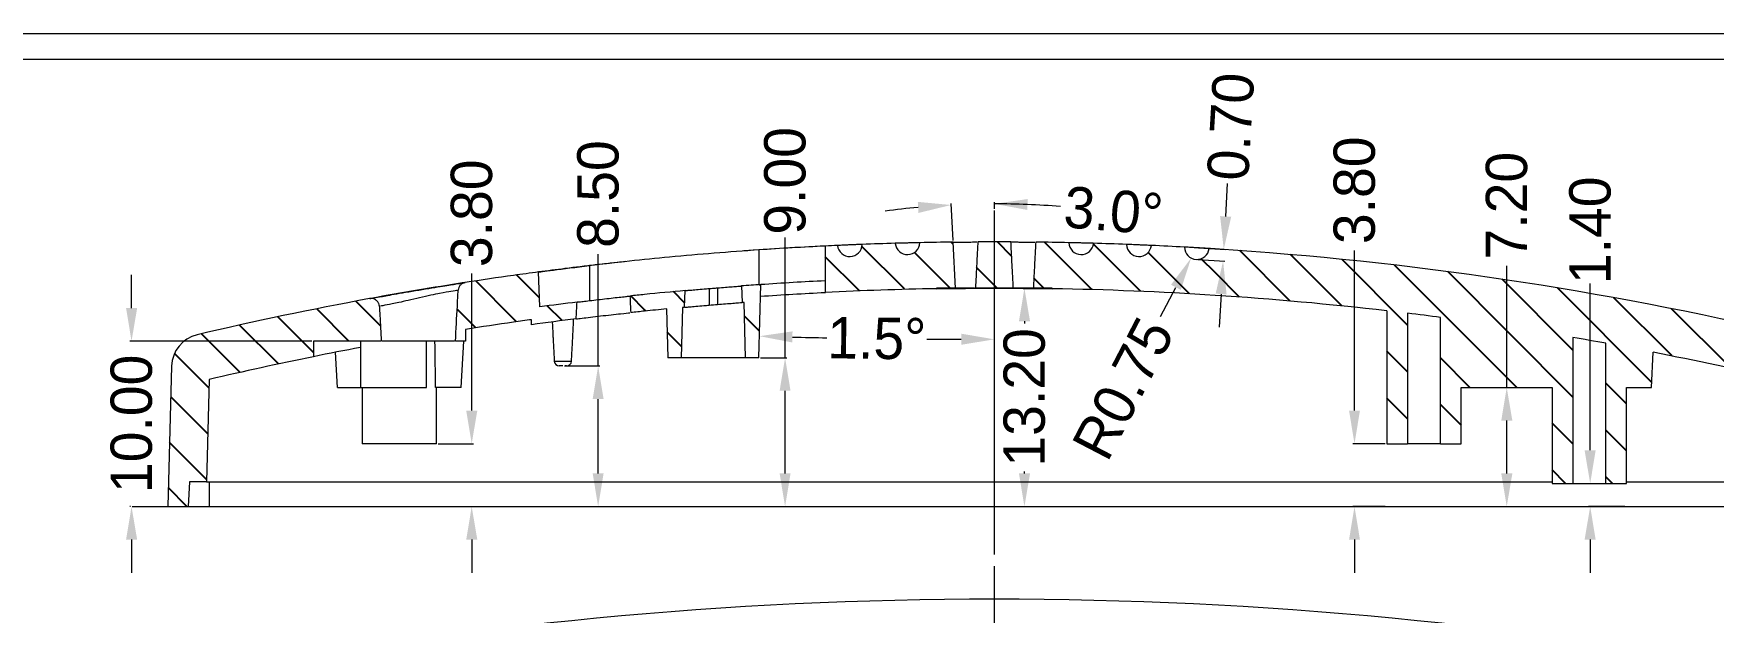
# Model space of a CAD drawing. Header units: millimetres. Extents: x -644 to 177, y 608 to 849.
# Drawn here: x 23 to 124.6, y 812.3 to 847.3 of the extents above; entities that cross this region are included whole.
import ezdxf
from ezdxf.lldxf.tags import DXFTag

# ---------------------------------------------------------------- set-up
doc = ezdxf.new("R2010")
doc.units = ezdxf.units.MM
doc.layers.get('0').update_dxf_attribs({"linetype": 'CONTINUOUS'})
doc.layers.get('Defpoints').update_dxf_attribs({"linetype": 'CONTINUOUS'})
doc.layers.add('10', color=7, linetype='CONTINUOUS', true_color=0xffffff)
doc.layers.add('30', color=7, linetype='CONTINUOUS', true_color=0xffffff)
tags = doc.linetypes.add('PHANTOM', pattern=[50.5, 18, -6.5, 6.5, -6.5, 6.5, -6.5]).pattern_tags.tags
tags[14:15] = [DXFTag(74, 4), DXFTag(75, 0), DXFTag(340, '0'), DXFTag(46, 0.0), DXFTag(50, 0.0), DXFTag(44, 0.0), DXFTag(45, 0.0)]
tags[12:13] = [DXFTag(74, 4), DXFTag(75, 0), DXFTag(340, '0'), DXFTag(46, 0.0), DXFTag(50, 0.0), DXFTag(44, 0.0), DXFTag(45, 0.0)]
tags[10:11] = [DXFTag(74, 4), DXFTag(75, 0), DXFTag(340, '0'), DXFTag(46, 0.0), DXFTag(50, 0.0), DXFTag(44, 0.0), DXFTag(45, 0.0)]
tags[8:9] = [DXFTag(74, 4), DXFTag(75, 0), DXFTag(340, '0'), DXFTag(46, 0.0), DXFTag(50, 0.0), DXFTag(44, 0.0), DXFTag(45, 0.0)]
tags[6:7] = [DXFTag(74, 4), DXFTag(75, 0), DXFTag(340, '0'), DXFTag(46, 0.0), DXFTag(50, 0.0), DXFTag(44, 0.0), DXFTag(45, 0.0)]
tags[4:5] = [DXFTag(74, 4), DXFTag(75, 0), DXFTag(340, '0'), DXFTag(46, 0.0), DXFTag(50, 0.0), DXFTag(44, 0.0), DXFTag(45, 0.0)]
doc.dimstyles.new('2', dxfattribs={"dimtxt": 2.5, "dimasz": 2, "dimexe": 0.1, "dimexo": 0.1, "dimgap": 0.1, "dimtad": 0, "dimzin": 0, "dimdsep": 46, "dimtxsty": 'Standard', "dimcen": 0, "dimclrd": 4, "dimclre": 4, "dimclrt": 3, "dimadec": 1, "dimazin": 0, "dimtfac": 1, "dimtofl": 0, "dimtmove": 0, "dimatfit": 3, "dimfxl": 0, "dimtolj": 1, "dimtzin": 0, "dimlwd": 9, "dimlwe": 9, "dimarcsym": 0})

# ---------------------------------------------------------------- blocks, each defined once
blk = doc.blocks.new('HATCH3')
at = {"color": 200, "linetype": 'Continuous'}
for p, q in [((263.01, 362.71), (264.13, 363.83)), ((264.65, 361.52), (266.89, 363.76)), ((267.4, 361.45), (269.65, 363.69)), ((270.16, 361.37), (272.26, 363.47)), ((271.12, 359.5), (273.45, 361.84)), ((271.63, 357.18), (273.98, 359.53)), ((272.33, 355.06), (274.48, 357.21)), ((273.01, 352.91), (274.96, 354.86)), ((273.93, 351.01), (275.42, 352.5)), ((273.82, 345.24), (274.94, 346.36)), ((274.36, 342.95), (276.65, 345.24)), ((274.18, 342.77), (274.36, 342.95)), ((275.62, 341.38), (277.01, 342.77)), ((274.25, 340.01), (275.14, 340.91)), ((274.91, 335.03), (275.74, 335.85)), ((274.83, 334.94), (274.91, 335.03)), ((272.68, 332.79), (273.54, 333.65)), ((275.31, 332.6), (276, 333.28)), ((273.61, 328.07), (274.52, 328.98)), ((276.37, 328), (276.42, 328.05)), ((276.05, 322.03), (278.11, 324.09)), ((276.16, 319.3), (278.73, 321.88)), ((276.21, 316.53), (278.37, 318.69)), ((278.86, 316.36), (278.99, 316.48)), ((276.21, 313.7), (277.45, 314.94)), ((278.15, 312.82), (279.01, 313.67)), ((276.19, 310.86), (276.81, 311.48)), ((276.12, 307.96), (278.98, 310.82)), ((276.02, 305.03), (278.86, 307.87)), ((275.87, 302.06), (278.37, 304.56)), ((277.15, 300.51), (277.99, 301.35)), ((275.67, 299.03), (277.15, 300.51)), ((275.43, 295.96), (278.48, 299.01)), ((275.14, 292.84), (278.24, 295.94)), ((273.98, 288.86), (277.95, 292.83)), ((268.32, 288.86), (269.57, 290.11)), ((270.21, 282.26), (277.61, 289.66)), ((271.15, 288.86), (272.4, 290.11)), ((267.9, 285.61), (269.15, 286.86)), ((270.21, 285.09), (271.98, 286.86)), ((269.63, 278.86), (277.21, 286.43)), ((272.46, 278.86), (276.75, 283.14)), ((264.41, 279.3), (265.22, 280.11)), ((266.8, 278.86), (268.05, 280.11)), ((270.52, 274.1), (276.22, 279.79)), ((264.41, 276.47), (264.8, 276.86)), ((266.38, 275.61), (267.63, 276.86)), ((269.21, 275.61), (270.46, 276.86)), ((272.11, 272.85), (275.63, 276.38)), ((271.35, 269.27), (274.97, 272.89)), ((268.92, 264.02), (274.23, 269.32)), ((266.11, 264.03), (268.38, 266.3)), ((271.86, 264.13), (273.4, 265.67))]:
    blk.add_line(p, q, dxfattribs=at)
blk = doc.blocks.new('*D154')
at = {"color": 4, "lineweight": 9}
for p, q in [((28.91, 830.74), (28.91, 832.74)), ((39.81, 828.74), (28.81, 828.74)), ((28.85, 818.74), (28.81, 818.74)), ((28.91, 816.74), (28.91, 814.74))]:
    blk.add_line(p, q, dxfattribs=at)
for points in [[(28.58, 830.74), (29.25, 830.74), (28.91, 828.74)], [(28.58, 816.74), (29.25, 816.74), (28.91, 818.74)]]:
    blk.add_solid(points, dxfattribs=at)
at = {"layer": 'Defpoints', "color": 0, "lineweight": 9}
for p in [(28.91, 828.74), (39.91, 828.74), (28.95, 818.74)]:
    blk.add_point(p, dxfattribs=at)
at = {"color": 3, "lineweight": 9, "insert": (28.91, 823.74), "char_height": 2.5, "attachment_point": 5, "rotation": 90}
blk.add_mtext('\\A1;10.00', dxfattribs=at)
blk = doc.blocks.new('*D155')
at = {"color": 4, "lineweight": 9}
for p, q in [((49.49, 824.54), (49.49, 832.83)), ((47.46, 822.54), (49.59, 822.54)), ((47.46, 818.74), (49.59, 818.74)), ((49.49, 816.74), (49.49, 814.74))]:
    blk.add_line(p, q, dxfattribs=at)
for points in [[(49.16, 824.54), (49.83, 824.54), (49.49, 822.54)], [(49.16, 816.74), (49.83, 816.74), (49.49, 818.74)]]:
    blk.add_solid(points, dxfattribs=at)
at = {"layer": 'Defpoints', "color": 0, "lineweight": 9}
for p in [(47.36, 822.54), (49.49, 822.54), (47.36, 818.74)]:
    blk.add_point(p, dxfattribs=at)
at = {"color": 3, "lineweight": 9, "insert": (49.49, 836.47), "char_height": 2.5, "attachment_point": 5, "rotation": 90}
blk.add_mtext('\\A1;3.80', dxfattribs=at)
blk = doc.blocks.new('*D156')
at = {"color": 4, "lineweight": 9}
for p, q in [((57.14, 827.24), (57.14, 833.99)), ((55.11, 827.24), (57.24, 827.24)), ((57.14, 820.74), (57.14, 825.24)), ((55.11, 818.74), (57.24, 818.74))]:
    blk.add_line(p, q, dxfattribs=at)
for points in [[(56.81, 825.24), (57.47, 825.24), (57.14, 827.24)], [(56.81, 820.74), (57.47, 820.74), (57.14, 818.74)]]:
    blk.add_solid(points, dxfattribs=at)
at = {"layer": 'Defpoints', "color": 0, "lineweight": 9}
for p in [(55.01, 827.24), (55.01, 818.74), (57.14, 818.74)]:
    blk.add_point(p, dxfattribs=at)
at = {"color": 3, "lineweight": 9, "insert": (57.14, 837.63), "char_height": 2.5, "attachment_point": 5, "rotation": 90}
blk.add_mtext('\\A1;8.50', dxfattribs=at)
blk = doc.blocks.new('*D158')
at = {"color": 4, "lineweight": 9}
for p, q in [((68.45, 827.74), (68.45, 835)), ((66.96, 827.74), (68.55, 827.74)), ((68.45, 820.74), (68.45, 825.74)), ((66.73, 818.74), (68.55, 818.74))]:
    blk.add_line(p, q, dxfattribs=at)
for points in [[(68.12, 825.74), (68.78, 825.74), (68.45, 827.74)], [(68.12, 820.74), (68.78, 820.74), (68.45, 818.74)]]:
    blk.add_solid(points, dxfattribs=at)
at = {"layer": 'Defpoints', "color": 0, "lineweight": 9}
for p in [(66.86, 827.74), (68.45, 827.74), (66.63, 818.74)]:
    blk.add_point(p, dxfattribs=at)
at = {"color": 3, "lineweight": 9, "insert": (68.45, 838.43), "char_height": 2.5, "attachment_point": 5, "rotation": 90}
blk.add_mtext('\\A1;9.00', dxfattribs=at)
blk = doc.blocks.new('*D159')
at = {"color": 4, "lineweight": 9}
for start, end in [(268.711, 268.9317), (269.5683, 269.789)]:
    blk.add_arc((81.11, 1371.92), 543.07, start, end, dxfattribs=at)
for points in [[(68.89, 828.66), (68.9, 829.33), (66.9, 829.04)], [(79.11, 829.19), (79.11, 828.52), (81.11, 828.85)]]:
    blk.add_solid(points, dxfattribs=at)
at = {"layer": 'Defpoints', "color": 0, "lineweight": 9}
for p in [(81.11, 836.64), (66.98, 832.16), (71.63, 828.94), (66.86, 827.74), (81.11, 815.84)]:
    blk.add_point(p, dxfattribs=at)
at = {"color": 3, "lineweight": 9, "insert": (74, 828.9), "char_height": 2.5, "attachment_point": 5, "rotation": 359.25}
blk.add_mtext('\\A1;1.5°', dxfattribs=at)
blk = doc.blocks.new('*D160')
at = {"color": 4, "lineweight": 9}
for p, q in [((81.21, 831.94), (83.03, 831.94)), ((82.93, 829.94), (82.93, 829.81)), ((82.93, 820.74), (82.93, 820.86)), ((81.21, 818.74), (83.03, 818.74))]:
    blk.add_line(p, q, dxfattribs=at)
for points in [[(82.6, 829.94), (83.27, 829.94), (82.93, 831.94)], [(82.6, 820.74), (83.27, 820.74), (82.93, 818.74)]]:
    blk.add_solid(points, dxfattribs=at)
at = {"layer": 'Defpoints', "color": 0, "lineweight": 9}
for p in [(81.11, 831.94), (82.93, 831.94), (81.11, 818.74)]:
    blk.add_point(p, dxfattribs=at)
at = {"color": 3, "lineweight": 9, "insert": (82.93, 825.34), "char_height": 2.5, "attachment_point": 5, "rotation": 90}
blk.add_mtext('\\A1;13.20', dxfattribs=at)
blk = doc.blocks.new('*D161')
at = {"color": 4, "lineweight": 9}
for p, q in [((95.11, 836.28), (95.22, 838.28)), ((93.46, 834.38), (95.09, 834.28)), ((93.42, 833.68), (95.05, 833.58)), ((94.83, 831.59), (94.71, 829.59))]:
    blk.add_line(p, q, dxfattribs=at)
for points in [[(94.77, 836.3), (95.44, 836.26), (94.99, 834.29)], [(94.5, 831.61), (95.16, 831.57), (94.95, 833.59)]]:
    blk.add_solid(points, dxfattribs=at)
at = {"layer": 'Defpoints', "color": 0, "lineweight": 9}
for p in [(93.36, 834.38), (93.32, 833.68), (94.99, 834.29)]:
    blk.add_point(p, dxfattribs=at)
at = {"color": 3, "lineweight": 9, "insert": (95.42, 841.71), "char_height": 2.5, "attachment_point": 5, "rotation": 86.6543}
blk.add_mtext('\\A1;0.70', dxfattribs=at)
blk = doc.blocks.new('*D162')
at = {"color": 4, "lineweight": 9}
blk.add_line((91.17, 830.22), (92.09, 831.99), dxfattribs=at)
blk.add_solid([(91.8, 832.15), (92.39, 831.84), (93.02, 833.77)], dxfattribs=at)
at = {"layer": 'Defpoints', "color": 0, "lineweight": 9}
for p in [(93.36, 834.43), (93.02, 833.77)]:
    blk.add_point(p, dxfattribs=at)
at = {"color": 3, "lineweight": 9, "insert": (88.91, 825.88), "char_height": 2.5, "attachment_point": 5, "rotation": 62.5}
blk.add_mtext('\\A1;R0.75', dxfattribs=at)
blk = doc.blocks.new('*D163')
at = {"color": 4, "lineweight": 9}
for p, q in [((102.9, 824.54), (102.9, 834.22)), ((104.76, 822.54), (102.8, 822.54)), ((104.76, 818.74), (102.8, 818.74)), ((102.9, 816.74), (102.9, 814.74))]:
    blk.add_line(p, q, dxfattribs=at)
for points in [[(102.57, 824.54), (103.23, 824.54), (102.9, 822.54)], [(102.57, 816.74), (103.23, 816.74), (102.9, 818.74)]]:
    blk.add_solid(points, dxfattribs=at)
at = {"layer": 'Defpoints', "color": 0, "lineweight": 9}
for p in [(102.9, 822.54), (104.86, 822.54), (104.86, 818.74)]:
    blk.add_point(p, dxfattribs=at)
at = {"color": 3, "lineweight": 9, "insert": (102.9, 837.86), "char_height": 2.5, "attachment_point": 5, "rotation": 90}
blk.add_mtext('\\A1;3.80', dxfattribs=at)
blk = doc.blocks.new('*D164')
at = {"color": 4, "lineweight": 9}
for p, q in [((112.11, 825.94), (112.11, 833.29)), ((112.11, 820.74), (112.11, 823.94))]:
    blk.add_line(p, q, dxfattribs=at)
for points in [[(111.78, 823.94), (112.45, 823.94), (112.11, 825.94)], [(111.78, 820.74), (112.45, 820.74), (112.11, 818.74)]]:
    blk.add_solid(points, dxfattribs=at)
at = {"layer": 'Defpoints', "color": 0, "lineweight": 9}
for p in [(112.11, 825.94), (112.11, 825.94), (112.11, 818.74)]:
    blk.add_point(p, dxfattribs=at)
at = {"color": 3, "lineweight": 9, "insert": (112.11, 836.93), "char_height": 2.5, "attachment_point": 5, "rotation": 90}
blk.add_mtext('\\A1;7.20', dxfattribs=at)
blk = doc.blocks.new('*D114')
at = {"color": 4, "lineweight": 9}
for p, q in [((117.16, 822.14), (117.16, 832.22)), ((119.26, 818.74), (117.06, 818.74)), ((117.16, 816.74), (117.16, 814.74))]:
    blk.add_line(p, q, dxfattribs=at)
for points in [[(116.82, 822.14), (117.49, 822.14), (117.16, 820.14)], [(116.82, 816.74), (117.49, 816.74), (117.16, 818.74)]]:
    blk.add_solid(points, dxfattribs=at)
at = {"layer": 'Defpoints', "color": 0, "lineweight": 9}
for p in [(117.16, 820.14), (117.16, 820.14), (119.36, 818.74)]:
    blk.add_point(p, dxfattribs=at)
at = {"color": 3, "lineweight": 9, "insert": (117.16, 835.44), "char_height": 2.5, "attachment_point": 5, "rotation": 90}
blk.add_mtext('\\A1;1.40', dxfattribs=at)
blk = doc.blocks.new('*D222')
at = {"color": 4, "lineweight": 9}
for p, q in [((78.61, 834.82), (78.49, 837.07)), ((81.11, 836.74), (81.11, 837.14))]:
    blk.add_line(p, q, dxfattribs=at)
for start, end in [(95.2911, 97.5822), (85.4168, 90), (85.4178, 87.7089)]:
    blk.add_arc((81.11, 787.02), 50.02, start, end, dxfattribs=at)
for points in [[(76.48, 837.16), (76.52, 836.49), (78.49, 836.97)], [(83.11, 836.67), (83.12, 837.33), (81.11, 837.04)]]:
    blk.add_solid(points, dxfattribs=at)
at = {"layer": 'Defpoints', "color": 0, "lineweight": 9}
for p in [(79.37, 837.01), (81.11, 836.64), (78.61, 834.72), (78.76, 831.94), (81.11, 815.84)]:
    blk.add_point(p, dxfattribs=at)
at = {"color": 3, "lineweight": 9, "insert": (88.32, 836.62), "char_height": 2.5, "attachment_point": 5, "rotation": 355.4168}
blk.add_mtext('\\A1;3.0°', dxfattribs=at)

msp = doc.modelspace()

# ---------------------------------------------------------------- linework, layer by layer
at = {"color": 7, "linetype": 'Continuous', "lineweight": 9}
for p, q in [((-147.599, 847.331), (176.802, 847.331)), ((-146.054, 845.786), (175.257, 845.786))]:
    msp.add_line(p, q, dxfattribs=at)
at = {"lineweight": 9}
for p, q in [((70.887, 831.686), (70.888, 834.49)), ((78.758, 831.939), (78.613, 834.724))]:
    msp.add_line(p, q, dxfattribs=at)
at = {"layer": '10', "color": 7, "linetype": 'Continuous', "lineweight": 9}
for p, q in [((71.617, 834.524), (71.617, 834.524)), ((75.116, 834.653), (75.116, 834.653)), ((87.109, 834.653), (87.109, 834.653)), ((90.608, 834.524), (90.608, 834.524)), ((66.863, 834.255), (66.863, 832.15)), ((94.106, 834.336), (94.106, 834.336)), ((53.613, 830.812), (53.539, 832.921)), ((56.613, 833.305), (56.613, 831.19)), ((62.363, 830.787), (62.415, 831.796)), ((63.863, 831.922), (63.863, 830.918)), ((64.363, 831.963), (64.363, 830.96)), ((65.81, 832.075), (65.863, 831.076)), ((66.863, 827.739), (66.978, 832.158)), ((77.613, 831.909), (77.613, 831.939)), ((78.758, 831.939), (77.613, 831.939)), ((82.259, 831.939), (79.966, 831.939)), ((84.613, 831.939), (83.467, 831.939)), ((84.613, 831.939), (84.613, 831.909)), ((61.285, 830.686), (61.363, 827.739)), ((62.242, 830.776), (62.163, 827.739)), ((66.063, 827.739), (65.975, 831.084)), ((104.863, 830.573), (104.863, 822.539)), ((106.113, 830.425), (106.113, 822.539)), ((49.113, 829.453), (49.113, 828.739)), ((53.113, 829.735), (53.113, 830.038)), ((108.113, 822.539), (108.113, 830.172)), ((39.913, 828.739), (39.913, 827.801)), ((44.015, 828.739), (39.913, 828.739)), ((42.763, 828.739), (42.763, 825.939)), ((46.763, 825.939), (46.763, 828.739)), ((49.113, 828.739), (48.51, 828.739)), ((48.863, 825.939), (49.009, 828.739)), ((116.113, 828.961), (116.113, 820.139)), ((118.113, 820.139), (118.113, 828.608)), ((41.361, 825.939), (41.25, 828.068)), ((41.364, 825.939), (41.252, 828.068)), ((62.163, 827.739), (61.363, 827.739)), ((66.063, 827.739), (62.163, 827.739)), ((66.863, 827.739), (66.063, 827.739)), ((120.863, 825.939), (120.974, 828.068)), ((120.864, 825.939), (120.975, 828.068)), ((31.335, 827.229), (31.113, 818.739)), ((33.614, 826.421), (33.453, 820.239)), ((41.361, 825.939), (41.364, 825.939)), ((41.364, 825.939), (42.762, 825.939)), ((42.763, 825.939), (46.763, 825.939)), ((42.863, 825.939), (42.863, 822.539)), ((48.863, 825.939), (47.306, 825.939)), ((47.363, 822.539), (47.363, 825.939)), ((109.363, 822.539), (109.363, 825.939)), ((109.363, 825.939), (114.863, 825.939)), ((114.863, 825.939), (114.863, 820.139)), ((119.363, 820.139), (119.363, 825.939)), ((119.363, 825.939), (120.863, 825.939)), ((120.864, 825.939), (120.863, 825.939)), ((47.363, 822.539), (42.863, 822.539)), ((104.863, 822.539), (106.113, 822.539)), ((107.113, 822.539), (106.113, 822.539)), ((108.113, 822.539), (107.113, 822.539)), ((108.113, 822.539), (109.363, 822.539)), ((32.413, 820.239), (32.334, 818.739)), ((33.453, 820.239), (32.413, 820.239)), ((33.453, 820.239), (114.862, 820.239)), ((33.612, 820.239), (33.612, 818.739)), ((119.361, 820.239), (128.772, 820.239)), ((114.863, 820.139), (116.113, 820.139)), ((116.113, 820.139), (118.113, 820.139)), ((118.113, 820.139), (119.363, 820.139)), ((31.113, 818.739), (32.334, 818.739)), ((33.612, 818.739), (128.613, 818.739))]:
    msp.add_line(p, q, dxfattribs=at)
for centre, radius, start, end in [((81.113, 624.739), 210, 92.7908, 94.13826), ((81.113, 624.739), 210, 92.59159, 92.7911), ((72.363, 834.606), 0.75, 186.31207, 358.46282), ((81.113, 624.739), 210, 91.63635, 92.1833), ((75.863, 834.723), 0.75, 185.35683, 357.50758), ((81.113, 624.739), 210, 90.68211, 91.22805), ((81.113, 624.739), 210, 89.72716, 90.27284), ((81.113, 624.739), 210, 88.77195, 89.31789), ((86.363, 834.723), 0.75, 182.49242, 354.64317), ((81.113, 624.739), 210, 87.8167, 88.36365), ((89.863, 834.606), 0.75, 181.53718, 353.68793), ((81.113, 624.739), 210, 86.86079, 87.40841), ((93.363, 834.431), 0.75, 180.58127, 352.73202), ((81.113, 624.739), 210, 96.10489, 97.10128), ((81.113, 624.739), 210, 86.35519, 86.4525), ((81.113, 624.739), 210, 76.72038, 86.35519), ((81.113, 624.739), 210, 97.96138, 98.76983), ((81.113, 624.739), 210, 97.5449, 97.96138), ((81.113, 624.739), 210, 97.10626, 97.54449), ((81.113, 624.739), 207.9, 92.81921, 93.89832), ((81.113, 624.739), 210, 98.78447, 100.34939), ((81.113, 624.739), 207.9, 95.84254, 96.08881), ((81.113, 624.739), 207.9, 95.15974, 95.84254), ((81.113, 624.739), 207.9, 93.89832, 94.22102), ((81.113, 624.739), 207.2, 90.96788, 92.82884), ((81.113, 624.739), 207.2, 86.30587, 89.03212), ((81.113, 624.739), 207.2, 83.41809, 86.30587), ((81.113, 624.739), 210, 100.36908, 103.27962), ((81.113, 624.739), 207.9, 96.97541, 97.60108), ((81.113, 624.739), 206.9, 95.87087, 96.10374), ((81.113, 624.739), 206.9, 95.49908, 95.87087), ((81.113, 624.739), 206.9, 95.19945, 95.23297), ((81.113, 624.739), 206.9, 94.19573, 94.22692), ((81.113, 624.739), 207.2, 82.51256, 83.07001), ((81.113, 624.739), 207.2, 98.06968, 98.88433), ((81.113, 624.739), 207.2, 97.76643, 98.06968), ((81.113, 624.739), 206.9, 97.02413, 97.77776), ((33.334, 827.177), 2, 103.27962, 178.5), ((81.113, 624.739), 207.2, 100.66621, 101.46923), ((81.113, 624.739), 207.2, 79.71344, 80.27503), ((81.113, 624.739), 207.2, 101.46923, 103.25219), ((81.113, 624.739), 207.2, 76.74781, 78.90815), ((81.113, 560.638), 252.5, 79.04705, 100.95295)]:
    msp.add_arc(centre, radius, start, end, dxfattribs=at)
at = {"layer": '10', "color": 7, "linetype": 'Continuous', "lineweight": 9, "extrusion": (0, 0, -1)}
for start, end in [(86.08339, 87.17123), (89.03212, 90), (90, 90.96788)]:
    msp.add_arc((-81.113, 624.739), 207.2, start, end, dxfattribs=at)
at = {"layer": '10', "color": 7, "linetype": 'Continuous', "lineweight": 9}
for centre, major_axis, ratio, start_param, end_param in [((45.113, 816.398), (0, 42.933), 0.0524078, 4.9364821, 5.0039603), ((54.787, 827.539), (0, -0.3), 0.9999996, 4.7675004, 6.2831857), ((55.23, 827.539), (0, -0.3), 0.9999993, 0.0000087, 1.5123059)]:
    msp.add_ellipse(centre, major_axis=major_axis, ratio=ratio, start_param=start_param, end_param=end_param, dxfattribs=at)
for points, degree in [([(70.887, 834.49), (69.545, 834.424), (68.203, 834.346), (66.863, 834.255)], 3), ([(59.061, 831.466), (59.078, 831.132), (59.096, 830.799), (59.113, 830.466)], 3), ([(43.931, 830.849), (43.924, 830.847), (43.919, 830.846), (43.914, 830.845)], 3), ([(55.811, 830.086), (55.829, 830.424), (55.847, 830.762), (55.864, 831.1)], 3), ([(63.863, 830.918), (64.029, 830.932), (64.196, 830.946), (64.363, 830.96)], 3), ([(54.362, 829.903), (54.487, 827.523)], 1), ([(55.529, 827.523), (55.663, 830.083)], 1)]:
    msp.add_open_spline(points, degree=degree, dxfattribs=at)
for points, knots in [([(73.112, 834.586), (73.112, 834.586), (73.106, 834.586), (73.073, 834.585), (73.039, 834.583), (72.949, 834.58), (72.891, 834.578), (72.759, 834.572), (72.684, 834.569), (72.525, 834.563), (72.44, 834.56), (72.273, 834.553), (72.188, 834.549), (72.031, 834.542), (71.956, 834.539), (71.827, 834.533), (71.77, 834.531), (71.683, 834.527), (71.651, 834.525), (71.623, 834.524), (71.617, 834.524), (71.617, 834.524)], [0, 0, 0, 0, 0.0743588, 0.0743588, 0.1817559, 0.1817559, 0.2891478, 0.2891478, 0.3965284, 0.3965284, 0.5038963, 0.5038963, 0.6112559, 0.6112559, 0.7186153, 0.7186153, 0.8259829, 0.8259829, 0.9333631, 0.9333631, 1, 1, 1, 1]), ([(76.612, 834.69), (76.612, 834.69), (76.605, 834.69), (76.572, 834.69), (76.539, 834.689), (76.449, 834.687), (76.391, 834.686), (76.259, 834.683), (76.183, 834.681), (76.024, 834.677), (75.939, 834.675), (75.772, 834.671), (75.687, 834.669), (75.53, 834.664), (75.455, 834.662), (75.325, 834.659), (75.269, 834.657), (75.182, 834.655), (75.15, 834.654), (75.121, 834.653), (75.116, 834.653), (75.116, 834.653)], [0, 0, 0, 0, 0.0743441, 0.0743441, 0.181743, 0.181743, 0.2891366, 0.2891366, 0.3965189, 0.3965189, 0.5038885, 0.5038885, 0.6112497, 0.6112497, 0.7186109, 0.7186109, 0.8259801, 0.8259801, 0.933362, 0.933362, 1, 1, 1, 1]), ([(78.627, 834.724), (78.635, 834.724), (78.647, 834.724), (78.69, 834.725), (78.73, 834.725), (78.834, 834.726), (78.9, 834.727), (79.05, 834.729), (79.136, 834.729), (79.307, 834.731), (79.394, 834.732), (79.551, 834.733), (79.624, 834.733), (79.762, 834.734), (79.829, 834.735), (79.949, 834.735), (80.003, 834.736), (80.048, 834.736), (80.054, 834.736), (80.059, 834.736)], [0, 0, 0, 0, 0.0630161, 0.0630161, 0.1848172, 0.1848172, 0.3209412, 0.3209412, 0.4633333, 0.4633333, 0.5943882, 0.5943882, 0.711762, 0.711762, 0.8380501, 0.8380501, 0.9785741, 0.9785741, 1, 1, 1, 1]), ([(80.113, 834.736), (80.095, 834.406), (80.078, 834.076), (80.045, 833.442), (80.029, 833.138), (79.997, 832.536), (79.982, 832.237), (79.966, 831.939)], [0, 0, 0, 0, 0.3538754, 0.3538754, 0.6799409, 0.6799409, 1, 1, 1, 1]), ([(82.259, 831.939), (82.242, 832.269), (82.225, 832.599), (82.191, 833.233), (82.175, 833.537), (82.144, 834.139), (82.128, 834.438), (82.113, 834.736)], [0, 0, 0, 0, 0.3539862, 0.3539862, 0.6799978, 0.6799978, 1, 1, 1, 1]), ([(82.127, 834.736), (82.135, 834.736), (82.147, 834.736), (82.19, 834.736), (82.23, 834.736), (82.334, 834.735), (82.4, 834.735), (82.55, 834.734), (82.637, 834.733), (82.808, 834.732), (82.894, 834.731), (83.051, 834.73), (83.124, 834.729), (83.262, 834.728), (83.329, 834.727), (83.45, 834.726), (83.503, 834.725), (83.548, 834.725), (83.554, 834.724), (83.559, 834.724)], [0, 0, 0, 0, 0.0630576, 0.0630576, 0.1848768, 0.1848768, 0.3210191, 0.3210191, 0.4634176, 0.4634176, 0.594467, 0.594467, 0.7118468, 0.7118468, 0.8381576, 0.8381576, 0.9787021, 0.9787021, 1, 1, 1, 1]), ([(83.613, 834.724), (83.595, 834.394), (83.578, 834.064), (83.545, 833.429), (83.529, 833.125), (83.497, 832.527), (83.482, 832.233), (83.467, 831.939)], [0, 0, 0, 0, 0.3555748, 0.3555748, 0.6830496, 0.6830496, 1, 1, 1, 1]), ([(87.109, 834.653), (87.109, 834.653), (87.095, 834.653), (87.039, 834.655), (86.998, 834.656), (86.893, 834.659), (86.829, 834.661), (86.687, 834.665), (86.607, 834.667), (86.444, 834.671), (86.358, 834.673), (86.191, 834.677), (86.109, 834.679), (85.958, 834.683), (85.888, 834.684), (85.771, 834.687), (85.721, 834.688), (85.649, 834.69), (85.626, 834.69), (85.615, 834.69), (85.613, 834.69), (85.613, 834.69)], [0, 0, 0, 0, 0.1073837, 0.1073837, 0.2147678, 0.2147678, 0.3221463, 0.3221463, 0.4295124, 0.4295124, 0.5368667, 0.5368667, 0.6442149, 0.6442149, 0.7515657, 0.7515657, 0.8589266, 0.8589266, 0.9663004, 0.9663004, 1, 1, 1, 1]), ([(90.608, 834.524), (90.608, 834.524), (90.594, 834.525), (90.538, 834.527), (90.496, 834.529), (90.392, 834.534), (90.328, 834.536), (90.186, 834.543), (90.106, 834.546), (89.943, 834.553), (89.857, 834.557), (89.691, 834.563), (89.608, 834.567), (89.458, 834.573), (89.388, 834.576), (89.27, 834.58), (89.221, 834.582), (89.149, 834.585), (89.126, 834.586), (89.114, 834.586), (89.113, 834.586), (89.113, 834.586)], [0, 0, 0, 0, 0.1073826, 0.1073826, 0.2147655, 0.2147655, 0.3221429, 0.3221429, 0.4295079, 0.4295079, 0.536861, 0.536861, 0.644208, 0.644208, 0.7515577, 0.7515577, 0.8589175, 0.8589175, 0.9662902, 0.9662902, 1, 1, 1, 1]), ([(94.106, 834.336), (94.106, 834.336), (94.092, 834.337), (94.037, 834.341), (93.995, 834.343), (93.891, 834.35), (93.826, 834.353), (93.685, 834.362), (93.605, 834.367), (93.442, 834.376), (93.356, 834.381), (93.19, 834.391), (93.107, 834.396), (92.957, 834.404), (92.887, 834.408), (92.77, 834.415), (92.72, 834.418), (92.649, 834.422), (92.625, 834.423), (92.614, 834.423), (92.613, 834.424), (92.613, 834.424)], [0, 0, 0, 0, 0.1073816, 0.1073816, 0.2147636, 0.2147636, 0.32214, 0.32214, 0.429504, 0.429504, 0.5368561, 0.5368561, 0.6442022, 0.6442022, 0.7515509, 0.7515509, 0.8589098, 0.8589098, 0.9662815, 0.9662815, 1, 1, 1, 1]), ([(66.863, 834.255), (65.963, 834.193), (65.063, 834.126), (63.264, 833.981), (62.365, 833.902), (59.847, 833.666), (58.229, 833.494), (56.613, 833.305)], [0, 0, 0, 0, 0.2629197, 0.2629197, 0.5258394, 0.5258394, 1, 1, 1, 1]), ([(53.539, 832.921), (53.539, 832.921), (53.876, 832.966), (55.009, 833.111), (55.804, 833.21), (56.613, 833.305)], [0, 0, 0, 0, 0.5, 0.5, 1, 1, 1, 1]), ([(43.325, 831.311), (43.37, 831.319), (43.543, 831.351), (44.126, 831.456), (44.41, 831.507), (45.197, 831.645), (45.735, 831.738), (46.29, 831.831)], [0, 0, 0, 0, 0.465062, 0.465062, 0.732531, 0.732531, 1, 1, 1, 1]), ([(46.341, 831.365), (45.855, 831.249), (45.406, 831.145), (44.775, 831.013), (44.55, 830.969), (44.166, 830.894), (44.033, 830.868), (43.964, 830.855)], [0, 0, 0, 0, 0.306068, 0.306068, 0.612136, 0.612136, 1, 1, 1, 1]), ([(46.29, 831.831), (46.845, 831.925), (47.351, 832.007), (48.094, 832.127), (48.36, 832.169), (48.885, 832.251), (49.046, 832.276), (49.086, 832.282)], [0, 0, 0, 0, 0.2737099, 0.2737099, 0.5474197, 0.5474197, 1, 1, 1, 1]), ([(48.631, 831.809), (48.571, 831.799), (48.442, 831.779), (48.068, 831.715), (47.854, 831.679), (47.248, 831.566), (46.826, 831.48), (46.341, 831.365)], [0, 0, 0, 0, 0.3986315, 0.3986315, 0.6993157, 0.6993157, 1, 1, 1, 1]), ([(48.51, 828.739), (48.547, 829.448), (48.585, 830.157), (48.638, 831.183), (48.655, 831.499), (48.672, 831.816)], [0, 0, 0, 0, 0.6914042, 0.6914042, 1, 1, 1, 1]), ([(49.095, 832.284), (49.039, 832.275), (48.985, 832.257), (48.886, 832.204), (48.841, 832.169), (48.765, 832.086), (48.734, 832.038), (48.688, 831.933), (48.675, 831.874), (48.672, 831.816)], [0, 0, 0, 0, 0.2470884, 0.2470884, 0.494178, 0.494178, 0.7412464, 0.7412464, 1, 1, 1, 1]), ([(55.89, 831.103), (55.907, 831.105), (55.931, 831.108), (56.023, 831.119), (56.113, 831.13), (56.339, 831.157), (56.479, 831.174), (56.784, 831.21), (56.952, 831.23), (57.302, 831.271), (57.49, 831.292), (57.847, 831.333), (58.021, 831.352), (58.343, 831.388), (58.495, 831.405), (58.743, 831.432), (58.845, 831.443), (58.954, 831.454), (58.984, 831.458), (59.007, 831.46)], [0, 0, 0, 0, 0.0623801, 0.0623801, 0.1858316, 0.1858316, 0.3119134, 0.3119134, 0.4348342, 0.4348342, 0.5630716, 0.5630716, 0.6871467, 0.6871467, 0.8146146, 0.8146146, 0.9389185, 0.9389185, 1, 1, 1, 1]), ([(62.429, 831.797), (62.442, 831.799), (62.464, 831.801), (62.549, 831.808), (62.628, 831.815), (62.827, 831.833), (62.95, 831.844), (63.227, 831.868), (63.384, 831.882), (63.65, 831.904), (63.757, 831.913), (63.863, 831.922)], [0, 0, 0, 0, 0.1384792, 0.1384792, 0.3686557, 0.3686557, 0.6048608, 0.6048608, 0.8468974, 0.8468974, 1, 1, 1, 1]), ([(63.863, 831.922), (63.904, 831.925), (63.946, 831.929), (64.029, 831.936), (64.071, 831.939), (64.196, 831.949), (64.279, 831.956), (64.363, 831.963)], [0, 0, 0, 0, 0.2500168, 0.2500168, 0.5000336, 0.5000336, 1, 1, 1, 1]), ([(64.363, 831.963), (64.523, 831.976), (64.685, 831.989), (64.986, 832.012), (65.13, 832.023), (65.383, 832.043), (65.496, 832.051), (65.674, 832.065), (65.74, 832.07), (65.799, 832.074), (65.81, 832.075), (65.81, 832.075)], [0, 0, 0, 0, 0.2129045, 0.2129045, 0.425483, 0.425483, 0.6434465, 0.6434465, 0.8646767, 0.8646767, 1, 1, 1, 1]), ([(79.362, 831.939), (79.299, 831.939), (79.234, 831.939), (79.115, 831.939), (79.058, 831.939), (78.952, 831.939), (78.903, 831.939), (78.836, 831.939), (78.814, 831.939), (78.796, 831.939)], [0, 0, 0, 0, 0.2604701, 0.2604701, 0.5195644, 0.5195644, 0.8037068, 0.8037068, 1, 1, 1, 1]), ([(79.917, 831.939), (79.895, 831.939), (79.865, 831.939), (79.785, 831.939), (79.731, 831.939), (79.609, 831.939), (79.539, 831.939), (79.432, 831.939), (79.397, 831.939), (79.362, 831.939)], [0, 0, 0, 0, 0.2379929, 0.2379929, 0.53879, 0.53879, 0.8530855, 0.8530855, 1, 1, 1, 1]), ([(82.863, 831.939), (82.799, 831.939), (82.734, 831.939), (82.615, 831.939), (82.558, 831.939), (82.452, 831.939), (82.403, 831.939), (82.337, 831.939), (82.314, 831.939), (82.297, 831.939)], [0, 0, 0, 0, 0.2605754, 0.2605754, 0.5197713, 0.5197713, 0.804073, 0.804073, 1, 1, 1, 1]), ([(83.418, 831.939), (83.395, 831.939), (83.365, 831.939), (83.285, 831.939), (83.231, 831.939), (83.109, 831.939), (83.039, 831.939), (82.933, 831.939), (82.897, 831.939), (82.863, 831.939)], [0, 0, 0, 0, 0.2384659, 0.2384659, 0.5391373, 0.5391373, 0.8532099, 0.8532099, 1, 1, 1, 1]), ([(43.904, 830.844), (43.901, 830.899), (43.889, 830.956), (43.846, 831.059), (43.816, 831.108), (43.741, 831.191), (43.697, 831.227), (43.599, 831.282), (43.544, 831.301), (43.432, 831.32), (43.372, 831.32), (43.315, 831.309)], [0, 0, 0, 0, 0.1984359, 0.1984359, 0.3968709, 0.3968709, 0.5953198, 0.5953198, 0.7938089, 0.7938089, 1, 1, 1, 1]), ([(43.904, 830.844), (43.914, 830.659), (43.924, 830.474), (43.961, 829.773), (43.988, 829.256), (44.015, 828.739)], [0, 0, 0, 0, 0.2631504, 0.2631504, 1, 1, 1, 1]), ([(55.838, 830.089), (55.889, 830.095), (56.005, 830.11), (56.45, 830.164), (56.858, 830.213), (57.712, 830.312), (58.159, 830.362), (58.768, 830.429), (58.966, 830.45), (59.058, 830.46)], [0, 0, 0, 0, 0.1829054, 0.1829054, 0.4737512, 0.4737512, 0.7645969, 0.7645969, 1, 1, 1, 1]), ([(62.363, 830.787), (62.363, 830.787), (62.391, 830.79), (62.501, 830.8), (62.582, 830.807), (62.788, 830.826), (62.916, 830.837), (63.202, 830.862), (63.366, 830.876), (63.641, 830.9), (63.752, 830.909), (63.863, 830.918)], [0, 0, 0, 0, 0.2108721, 0.2108721, 0.4214136, 0.4214136, 0.6376888, 0.6376888, 0.8593199, 0.8593199, 1, 1, 1, 1]), ([(64.363, 830.96), (64.528, 830.973), (64.696, 830.986), (65.008, 831.011), (65.157, 831.023), (65.42, 831.043), (65.537, 831.052), (65.721, 831.065), (65.79, 831.071), (65.851, 831.075), (65.863, 831.076), (65.863, 831.076)], [0, 0, 0, 0, 0.2127172, 0.2127172, 0.4251093, 0.4251093, 0.6430781, 0.6430781, 0.8643151, 0.8643151, 1, 1, 1, 1]), ([(48.456, 828.739), (48.362, 828.739), (48.153, 828.739), (47.645, 828.739), (47.396, 828.739), (46.851, 828.739), (46.557, 828.739), (45.968, 828.739), (45.674, 828.739), (45.129, 828.739), (44.88, 828.739), (44.372, 828.739), (44.162, 828.739), (44.068, 828.739)], [0, 0, 0, 0, 0.2090146, 0.2090146, 0.3544163, 0.3544163, 0.4998181, 0.4998181, 0.6452198, 0.6452198, 0.7906215, 0.7906215, 1, 1, 1, 1]), ([(54.487, 827.523), (54.487, 827.523), (54.493, 827.523), (54.523, 827.523), (54.556, 827.523), (54.632, 827.523), (54.672, 827.523), (54.764, 827.523), (54.817, 827.523), (54.917, 827.523), (54.965, 827.523), (55.012, 827.523)], [0, 0, 0, 0, 0.1561515, 0.1561515, 0.4124212, 0.4124212, 0.6133764, 0.6133764, 0.8267385, 0.8267385, 1, 1, 1, 1]), ([(55.012, 827.523), (55.02, 827.523), (55.028, 827.523), (55.095, 827.523), (55.154, 827.523), (55.261, 827.523), (55.311, 827.523), (55.392, 827.523), (55.425, 827.523), (55.482, 827.523), (55.505, 827.523), (55.525, 827.523), (55.529, 827.523), (55.529, 827.523)], [0, 0, 0, 0, 0.0297425, 0.0297425, 0.2507161, 0.2507161, 0.4659017, 0.4659017, 0.6583908, 0.6583908, 0.8681073, 0.8681073, 1, 1, 1, 1]), ([(55.01, 827.239), (54.992, 827.239), (54.975, 827.239), (54.934, 827.239), (54.911, 827.239), (54.87, 827.239), (54.851, 827.239), (54.816, 827.239), (54.801, 827.239), (54.789, 827.239), (54.787, 827.239), (54.787, 827.239)], [0, 0, 0, 0, 0.1515384, 0.1515384, 0.3727868, 0.3727868, 0.5990601, 0.5990601, 0.8657658, 0.8657658, 1, 1, 1, 1]), ([(55.229, 827.239), (55.229, 827.239), (55.228, 827.239), (55.22, 827.239), (55.21, 827.239), (55.185, 827.239), (55.169, 827.239), (55.146, 827.239), (55.142, 827.239), (55.137, 827.239)], [0, 0, 0, 0, 0.1911996, 0.1911996, 0.5452488, 0.5452488, 0.9062013, 0.9062013, 1, 1, 1, 1]), ([(32.334, 818.739), (32.334, 818.739), (32.458, 818.739), (32.958, 818.739), (33.311, 818.739), (33.612, 818.739)], [0, 0, 0, 0, 0.5, 0.5, 1, 1, 1, 1])]:
    msp.add_open_spline(points, degree=3, knots=knots, dxfattribs=at)
at = {"layer": '30', "color": 1, "linetype": 'PHANTOM', "lineweight": 9, "ltscale": 0.3}
for p, q in [((81.113, 815.835), (81.113, 836.637)), ((28.946, 818.739), (133.279, 818.739)), ((81.113, 651.138), (81.113, 815.138))]:
    msp.add_line(p, q, dxfattribs=at)

# ---------------------------------------------------------------- block references
at = {"layer": '10', "color": 200, "linetype": 'Continuous', "lineweight": 9, "rotation": 90}
msp.add_blockref('HATCH3', (394.975, 555.733), dxfattribs=at)

# ---------------------------------------------------------------- dimensions: what is measured, and where the dimension line sits
at = {"lineweight": 9}
dim = msp.add_aligned_dim(p1=(93.319, 833.682), p2=(93.36, 834.381), distance=-1.632, dimstyle='2', dxfattribs=at)
dim.commit()
dim.dimension.update_dxf_attribs({"geometry": '*D161', "text_midpoint": (95.423, 841.707)})
for base, p1, p2, picture, middle in [((68.451, 827.739), (66.627, 818.739), (66.863, 827.739), '*D158', (68.451, 838.432)), ((57.139, 818.739), (55.01, 827.239), (55.01, 818.739), '*D156', (57.139, 837.629)), ((102.899, 822.539), (104.863, 818.739), (104.863, 822.539), '*D163', (102.899, 837.857)), ((49.492, 822.539), (47.363, 818.739), (47.363, 822.539), '*D155', (49.492, 836.47)), ((112.113, 825.939), (112.113, 818.739), (112.113, 825.939), '*D164', (112.113, 836.933)), ((117.156, 820.139), (119.363, 818.739), (117.156, 820.139), '*D114', (117.156, 835.445))]:
    dim = msp.add_linear_dim(base=base, p1=p1, p2=p2, angle=90, dimstyle='2', dxfattribs=at)
    dim.commit()
    dim.dimension.update_dxf_attribs({"geometry": picture, "text_midpoint": middle, "dimtype": 128})
for base, line1, line2, picture, middle in [((79.367, 837.009), ((78.758, 831.939), (78.613, 834.724)), ((81.113, 815.835), (81.113, 836.637)), '*D222', (88.324, 836.622)), ((71.635, 828.937), ((81.113, 815.835), (81.113, 836.637)), ((66.863, 827.739), (66.978, 832.158)), '*D159', (74.004, 828.901))]:
    dim = msp.add_angular_dim_2l(base=base, line1=line1, line2=line2, dimstyle='2', dxfattribs=at)
    dim.commit()
    dim.dimension.update_dxf_attribs({"geometry": picture, "text_midpoint": middle})
dim = msp.add_radius_dim(center=(93.363, 834.431), mpoint=(93.016, 833.766), dimstyle='2', dxfattribs=at)
dim.commit()
dim.dimension.update_dxf_attribs({"geometry": '*D162', "text_midpoint": (88.91, 825.879)})
for base, p1, p2, picture, middle in [((28.915, 828.739), (28.946, 818.739), (39.913, 828.739), '*D154', (28.915, 823.739)), ((82.933, 831.939), (81.113, 818.739), (81.113, 831.939), '*D160', (82.933, 825.339))]:
    dim = msp.add_linear_dim(base=base, p1=p1, p2=p2, angle=90, dimstyle='2', dxfattribs=at)
    dim.commit()
    dim.dimension.update_dxf_attribs({"geometry": picture, "text_midpoint": middle})

doc.saveas('drawing.dxf')
